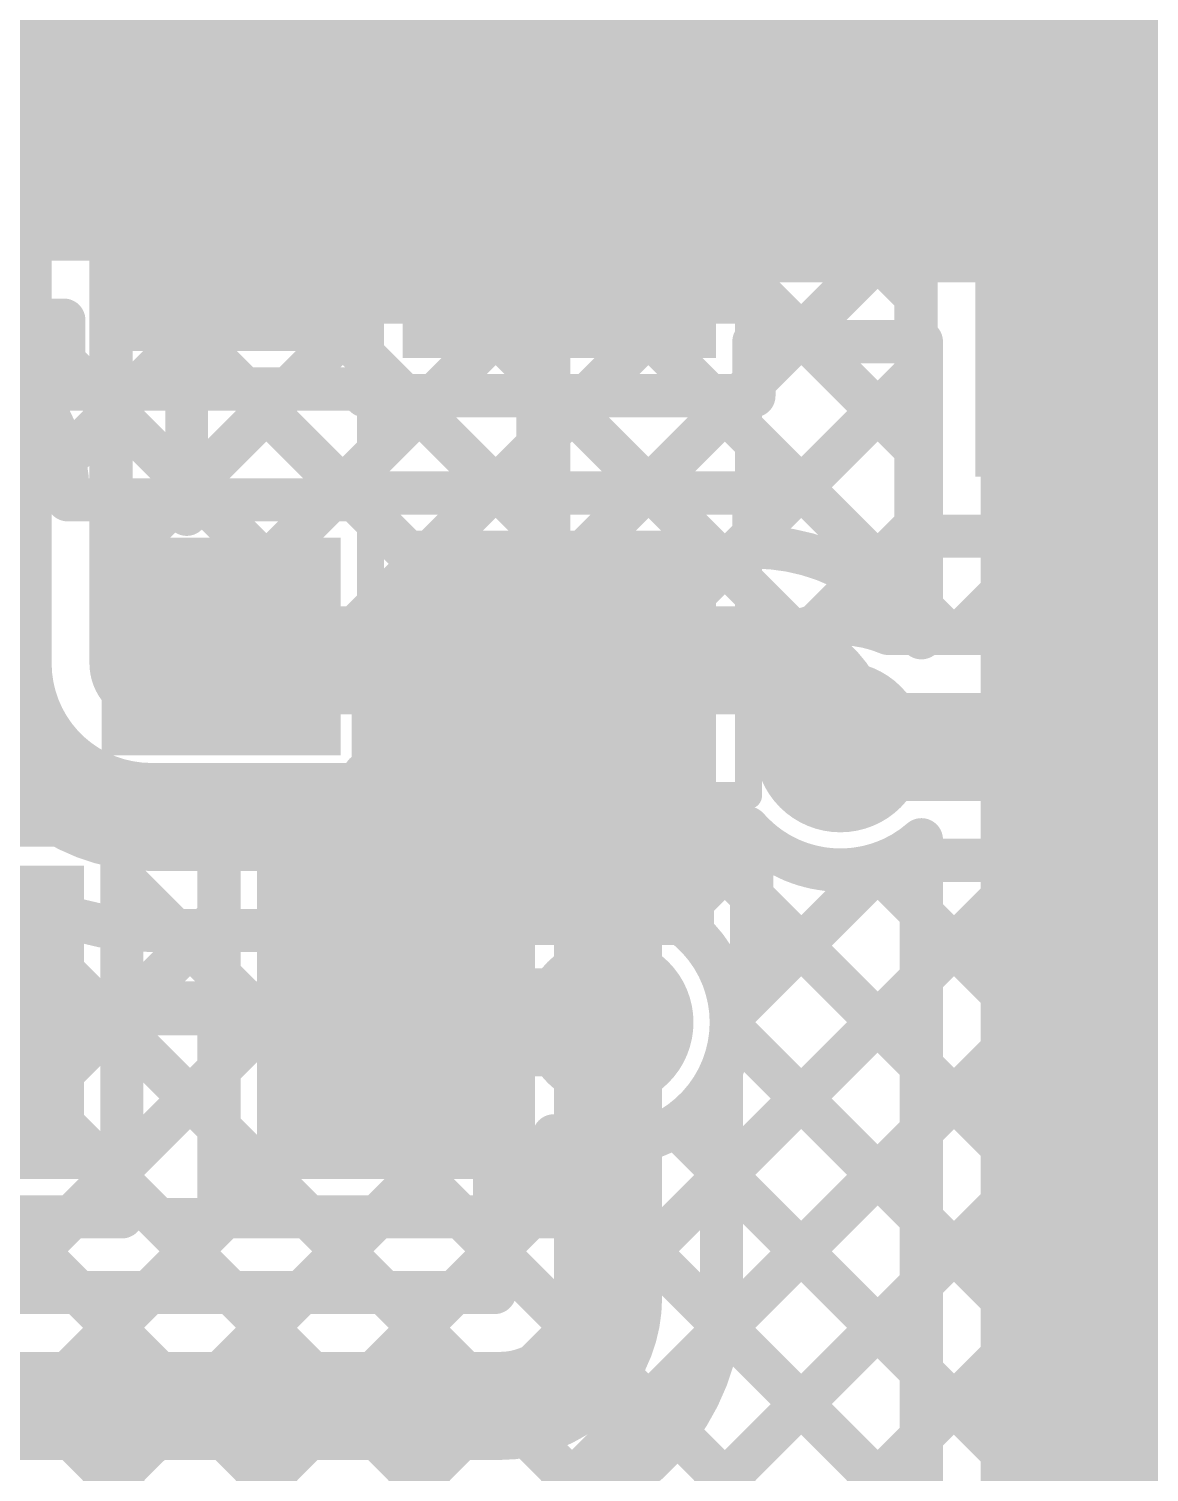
# Model space of a CAD drawing. Header units: millimetres. Extents: x 3.06 to 5.82, y 1.29 to 3.84.
# Drawn here: x 4.7078 to 4.9152, y 1.8117 to 2.0789 of the extents above; entities that cross this region are included whole.
import ezdxf

# ---------------------------------------------------------------- set-up
doc = ezdxf.new("R2010")
doc.units = ezdxf.units.MM
doc.header["$MEASUREMENT"] = 0
for name, color, linetype in [('BottomLayer', 5, 'Continuous'), ('BottomOverlay', 54, 'Continuous'), ('BottomPaste', 16, 'Continuous'), ('BottomSolder', 6, 'Continuous'), ('MultiLayer', 9, 'Continuous'), ('TopLayer', 1, 'Continuous'), ('TopOverlay', 2, 'Continuous'), ('TopPaste', 8, 'Continuous'), ('TopSolder', 216, 'Continuous'), ('ViaHoleLayer', 16, 'Continuous')]:
    doc.layers.add(name, color=color, linetype=linetype)

# ---------------------------------------------------------------- blocks, each defined once
blk = doc.blocks.new('1655_9')
at = {"layer": 'TopLayer'}
for points in [[(-0.06693, 0.04331), (-0.06693, 0.08268), (-0.12598, 0.04331), (-0.12598, 0.08268)], [(0.12598, 0.04331), (0.12598, 0.08268), (0.06693, 0.04331), (0.06693, 0.08268)], [(-0.06693, -0.08268), (-0.06693, -0.04331), (-0.12598, -0.08268), (-0.12598, -0.04331)], [(0.12598, -0.08268), (0.12598, -0.04331), (0.06693, -0.08268), (0.06693, -0.04331)]]:
    blk.add_solid(points, dxfattribs=at)
at = {"layer": 'TopOverlay'}
for points, const_width in [([(-0.11764, 0.1, 1), (-0.13036, 0.1, 1)], 0.01), ([(-0.13286, 0.1, 1), (-0.12786, 0.1, 1)], 0.005), ([(-0.12014, 0.1, 1), (-0.11514, 0.1, 1)], 0.005), ([(-0.10093, 0.09843, 1), (-0.09593, 0.09843, 1)], 0.005), ([(0.09593, 0.09843, 1), (0.10093, 0.09843, 1)], 0.005), ([(-0.10093, 0.03096, 1), (-0.09593, 0.03096, 1)], 0.005), ([(0.09593, 0.03096, 1), (0.10093, 0.03096, 1)], 0.005), ([(-0.10093, -0.03096, 1), (-0.09593, -0.03096, 1)], 0.005), ([(0.09593, -0.03096, 1), (0.10093, -0.03096, 1)], 0.005), ([(-0.10093, -0.09843, 1), (-0.09593, -0.09843, 1)], 0.005), ([(0.09593, -0.09843, 1), (0.10093, -0.09843, 1)], 0.005)]:
    blk.add_lwpolyline(points, format="xyb", close=True, dxfattribs=dict(at, const_width=const_width))
at = {"layer": 'TopOverlay', "const_width": 0.01}
for points in [[(-0.09843, 0.09843), (0.09843, 0.09843)], [(-0.09843, -0.03096), (-0.09843, 0.03096)], [(0.09843, -0.03096), (0.09843, 0.03096)], [(-0.09843, -0.09843), (0.09843, -0.09843)]]:
    blk.add_lwpolyline(points, dxfattribs=at)
at = {"layer": 'TopPaste'}
for points in [[(-0.06693, 0.04331), (-0.06693, 0.08268), (-0.12598, 0.04331), (-0.12598, 0.08268)], [(0.12598, 0.04331), (0.12598, 0.08268), (0.06693, 0.04331), (0.06693, 0.08268)], [(-0.06693, -0.08268), (-0.06693, -0.04331), (-0.12598, -0.08268), (-0.12598, -0.04331)], [(0.12598, -0.08268), (0.12598, -0.04331), (0.06693, -0.08268), (0.06693, -0.04331)]]:
    blk.add_solid(points, dxfattribs=at)
at = {"layer": 'TopSolder'}
for points in [[(-0.06293, 0.03931), (-0.06293, 0.08668), (-0.12998, 0.03931), (-0.12998, 0.08668)], [(0.12998, 0.03931), (0.12998, 0.08668), (0.06293, 0.03931), (0.06293, 0.08668)], [(-0.06293, -0.08668), (-0.06293, -0.03931), (-0.12998, -0.08668), (-0.12998, -0.03931)], [(0.12998, -0.08668), (0.12998, -0.03931), (0.06293, -0.08668), (0.06293, -0.03931)]]:
    blk.add_solid(points, dxfattribs=at)
blk = doc.blocks.new('RES0805_B_35')
at = {"layer": 'BottomLayer'}
for points in [[(-0.06, -0.025), (-0.02, -0.025), (-0.06, 0.025), (-0.02, 0.025)], [(0.02, -0.025), (0.06, -0.025), (0.02, 0.025), (0.06, 0.025)]]:
    blk.add_solid(points, dxfattribs=at)
at = {"layer": 'BottomOverlay', "const_width": 0.005}
for points in [[(-0.065, 0.035), (-0.065, -0.035)], [(0.065, 0.035), (-0.065, 0.035)], [(0.065, 0.035), (0.065, -0.035)], [(0.065, -0.035), (-0.065, -0.035)]]:
    blk.add_lwpolyline(points, dxfattribs=at)
at = {"layer": 'BottomOverlay', "const_width": 0.0025}
for points in [[(-0.06625, 0.035, 1), (-0.06375, 0.035, 1)], [(-0.06625, 0.035, 1), (-0.06375, 0.035, 1)], [(0.06375, 0.035, 1), (0.06625, 0.035, 1)], [(0.06375, 0.035, 1), (0.06625, 0.035, 1)], [(-0.06625, -0.035, 1), (-0.06375, -0.035, 1)], [(-0.06625, -0.035, 1), (-0.06375, -0.035, 1)], [(0.06375, -0.035, 1), (0.06625, -0.035, 1)], [(0.06375, -0.035, 1), (0.06625, -0.035, 1)]]:
    blk.add_lwpolyline(points, format="xyb", close=True, dxfattribs=at)
at = {"layer": 'BottomPaste'}
for points in [[(-0.06, -0.025), (-0.02, -0.025), (-0.06, 0.025), (-0.02, 0.025)], [(0.02, -0.025), (0.06, -0.025), (0.02, 0.025), (0.06, 0.025)]]:
    blk.add_solid(points, dxfattribs=at)
at = {"layer": 'BottomSolder'}
for points in [[(-0.064, -0.029), (-0.016, -0.029), (-0.064, 0.029), (-0.016, 0.029)], [(0.016, -0.029), (0.064, -0.029), (0.016, 0.029), (0.064, 0.029)]]:
    blk.add_solid(points, dxfattribs=at)
blk = doc.blocks.new('RES0805_B_36')
at = {"layer": 'BottomLayer'}
for points in [[(-0.06, -0.025), (-0.02, -0.025), (-0.06, 0.025), (-0.02, 0.025)], [(0.02, -0.025), (0.06, -0.025), (0.02, 0.025), (0.06, 0.025)]]:
    blk.add_solid(points, dxfattribs=at)
at = {"layer": 'BottomOverlay', "const_width": 0.005}
for points in [[(-0.065, -0.035), (-0.065, 0.035)], [(0.065, 0.035), (-0.065, 0.035)], [(0.065, -0.035), (0.065, 0.035)], [(0.065, -0.035), (-0.065, -0.035)]]:
    blk.add_lwpolyline(points, dxfattribs=at)
at = {"layer": 'BottomOverlay', "const_width": 0.0025}
for points in [[(-0.06625, 0.035, 1), (-0.06375, 0.035, 1)], [(-0.06625, 0.035, 1), (-0.06375, 0.035, 1)], [(0.06375, 0.035, 1), (0.06625, 0.035, 1)], [(0.06375, 0.035, 1), (0.06625, 0.035, 1)], [(-0.06625, -0.035, 1), (-0.06375, -0.035, 1)], [(-0.06625, -0.035, 1), (-0.06375, -0.035, 1)], [(0.06375, -0.035, 1), (0.06625, -0.035, 1)], [(0.06375, -0.035, 1), (0.06625, -0.035, 1)]]:
    blk.add_lwpolyline(points, format="xyb", close=True, dxfattribs=at)
at = {"layer": 'BottomPaste'}
for points in [[(-0.06, -0.025), (-0.02, -0.025), (-0.06, 0.025), (-0.02, 0.025)], [(0.02, -0.025), (0.06, -0.025), (0.02, 0.025), (0.06, 0.025)]]:
    blk.add_solid(points, dxfattribs=at)
at = {"layer": 'BottomSolder'}
for points in [[(-0.064, -0.029), (-0.016, -0.029), (-0.064, 0.029), (-0.016, 0.029)], [(0.016, -0.029), (0.064, -0.029), (0.016, 0.029), (0.064, 0.029)]]:
    blk.add_solid(points, dxfattribs=at)
blk = doc.blocks.new('SOT_23_B_60')
at = {"layer": 'BottomLayer'}
for points in [[(-0.05354, 0.02126), (-0.02126, 0.02126), (-0.05354, 0.05748), (-0.02126, 0.05748)], [(0.02126, 0.02126), (0.05354, 0.02126), (0.02126, 0.05748), (0.05354, 0.05748)], [(-0.01614, -0.05748), (0.01614, -0.05748), (-0.01614, -0.02126), (0.01614, -0.02126)]]:
    blk.add_solid(points, dxfattribs=at)
at = {"layer": 'BottomOverlay'}
for points, const_width in [([(-0.06439, 0.045, 1), (-0.07161, 0.045, 1)], 0.01), ([(-0.07411, 0.045, 1), (-0.06911, 0.045, 1)], 0.005), ([(-0.06689, 0.045, 1), (-0.06189, 0.045, 1)], 0.005), ([(-0.01497, 0.033, 1), (-0.01103, 0.033, 1)], 0.00394), ([(0.01103, 0.033, 1), (0.01497, 0.033, 1)], 0.00394), ([(-0.06497, 0.03, 1), (-0.06103, 0.03, 1)], 0.00394), ([(0.06103, 0.03, 1), (0.06497, 0.03, 1)], 0.00394), ([(-0.06497, -0.034, 1), (-0.06103, -0.034, 1)], 0.00394), ([(-0.06497, -0.034, 1), (-0.06103, -0.034, 1)], 0.00394), ([(-0.02597, -0.034, 1), (-0.02203, -0.034, 1)], 0.00394), ([(0.02203, -0.034, 1), (0.02597, -0.034, 1)], 0.00394), ([(0.06103, -0.034, 1), (0.06497, -0.034, 1)], 0.00394), ([(0.06103, -0.034, 1), (0.06497, -0.034, 1)], 0.00394)]:
    blk.add_lwpolyline(points, format="xyb", close=True, dxfattribs=dict(at, const_width=const_width))
at = {"layer": 'BottomOverlay', "const_width": 0.00787}
for points in [[(0.013, 0.033), (-0.013, 0.033)], [(-0.063, -0.034), (-0.063, 0.03)], [(0.063, -0.034), (0.063, 0.03)], [(-0.024, -0.034), (-0.063, -0.034)], [(0.063, -0.034), (0.024, -0.034)]]:
    blk.add_lwpolyline(points, dxfattribs=at)
at = {"layer": 'BottomPaste'}
for points in [[(-0.05354, 0.02126), (-0.02126, 0.02126), (-0.05354, 0.05748), (-0.02126, 0.05748)], [(0.02126, 0.02126), (0.05354, 0.02126), (0.02126, 0.05748), (0.05354, 0.05748)], [(-0.01614, -0.05748), (0.01614, -0.05748), (-0.01614, -0.02126), (0.01614, -0.02126)]]:
    blk.add_solid(points, dxfattribs=at)
at = {"layer": 'BottomSolder'}
for points in [[(-0.05754, 0.01726), (-0.01726, 0.01726), (-0.05754, 0.06148), (-0.01726, 0.06148)], [(0.01726, 0.01726), (0.05754, 0.01726), (0.01726, 0.06148), (0.05754, 0.06148)], [(-0.02014, -0.06148), (0.02014, -0.06148), (-0.02014, -0.01726), (0.02014, -0.01726)]]:
    blk.add_solid(points, dxfattribs=at)

msp = doc.modelspace()

# ---------------------------------------------------------------- linework, layer by layer
at = {"layer": 'BottomLayer'}
for points, const_width in [([(4.74337, 2.0394, -0.414214), (4.74597, 2.042)], 0.02), ([(4.885, 2.042, -0.414214), (4.903, 2.024)], 0.02), ([(4.69374, 2.0217, -0.33005), (4.715, 1.993)], 0.008), ([(4.842, 1.983, -0.253561), (4.873, 1.9662)], 0.008), ([(4.74597, 1.962, -0.414214), (4.74337, 1.9646)], 0.02), ([(4.842, 1.962, -0.414214), (4.858, 1.946)], 0.02), ([(4.873, 1.92881, -0.414214), (4.84081, 1.931)], 0.008), ([(4.80609, 1.916, -0.537234), (4.83781, 1.895)], 0.008), ([(4.83781, 1.895, -0.537234), (4.80609, 1.874)], 0.008)]:
    msp.add_lwpolyline(points, format="xyb", dxfattribs=dict(at, const_width=const_width))
for points, const_width in [([(4.74597, 2.042), (4.806, 2.042)], 0.02), ([(4.806, 2.042), (4.885, 2.042)], 0.02), ([(4.903, 2.012), (4.903, 2.024)], 0.02), ([(4.69374, 2.025), (4.71426, 2.025)], 0.008), ([(4.69374, 2.025), (4.71426, 2.025)], 0.008), ([(4.70357, 2.01656), (4.71201, 2.025)], 0.008), ([(4.70666, 2.025), (4.71426, 2.0174)], 0.008), ([(4.71426, 2.01226), (4.71426, 2.025)], 0.008), ([(4.842, 2.021), (4.873, 2.021)], 0.008), ([(4.842, 2.011), (4.842, 2.021)], 0.008), ([(4.842, 2.01357), (4.84943, 2.021)], 0.008), ([(4.85208, 2.021), (4.873, 2.00008)], 0.008), ([(4.873, 1.9662), (4.873, 2.021)], 0.008), ([(4.71426, 2.0174), (4.7194, 2.01226)], 0.008), ([(4.842, 1.98529), (4.873, 2.01629)], 0.008), ([(4.903, 1.433), (4.903, 2.012)], 0.02), ([(4.83943, 2.011), (4.842, 2.01357)], 0.008), ([(4.71426, 2.01226), (4.77, 2.01226)], 0.008), ([(4.71438, 1.99909), (4.72755, 2.01226)], 0.008), ([(4.7194, 2.01226), (4.73992, 1.99174)], 0.008), ([(4.73532, 1.99174), (4.75584, 2.01226)], 0.008), ([(4.74768, 2.01226), (4.7682, 1.99174)], 0.008), ([(4.7636, 1.99174), (4.78286, 2.011)], 0.008), ([(4.77, 2.011), (4.842, 2.011)], 0.008), ([(4.77723, 2.011), (4.79523, 1.993)], 0.008), ([(4.79314, 1.993), (4.81114, 2.011)], 0.008), ([(4.80551, 2.011), (4.82351, 1.993)], 0.008), ([(4.82143, 1.993), (4.83943, 2.011)], 0.008), ([(4.8338, 2.011), (4.873, 1.9718)], 0.008), ([(4.77, 1.993), (4.842, 1.993)], 0.008), ([(4.842, 1.983), (4.842, 1.993)], 0.008), ([(4.715, 1.99174), (4.77, 1.99174)], 0.008), ([(4.86208, 1.97708), (4.873, 1.988)], 0.008), ([(4.74597, 1.962), (4.806, 1.962)], 0.02), ([(4.806, 1.962), (4.842, 1.962)], 0.02), ([(4.77, 1.93746), (4.77, 1.941)], 0.008), ([(4.715, 1.93746), (4.77, 1.93746)], 0.008), ([(4.715, 1.931), (4.715, 1.93746)], 0.008), ([(4.725, 1.92486), (4.7376, 1.93746)], 0.008), ([(4.73763, 1.93746), (4.74409, 1.931)], 0.008), ([(4.75943, 1.931), (4.76588, 1.93746)], 0.008), ([(4.76592, 1.93746), (4.77, 1.93337)], 0.008), ([(4.77, 1.931), (4.77, 1.93746)], 0.008), ([(4.77, 1.93337), (4.77237, 1.931)], 0.008), ([(4.715, 1.931), (4.725, 1.931)], 0.008), ([(4.725, 1.859), (4.725, 1.931)], 0.008), ([(4.743, 1.931), (4.77, 1.931)], 0.008), ([(4.743, 1.859), (4.743, 1.931)], 0.008), ([(4.77, 1.931), (4.805, 1.931)], 0.008), ([(4.77, 1.931), (4.805, 1.931)], 0.008), ([(4.80066, 1.931), (4.805, 1.92666)], 0.008), ([(4.805, 1.931), (4.84081, 1.931)], 0.008), ([(4.805, 1.916), (4.805, 1.931)], 0.008), ([(4.805, 1.92), (4.816, 1.931)], 0.008), ([(4.82894, 1.931), (4.873, 1.88694)], 0.008), ([(4.82742, 1.91414), (4.84252, 1.92924)], 0.008), ([(4.873, 1.467), (4.873, 1.92881)], 0.008), ([(4.805, 1.92666), (4.81388, 1.91778)], 0.008), ([(4.83778, 1.89621), (4.86633, 1.92476)], 0.008), ([(4.86418, 1.92404), (4.873, 1.91523)], 0.008), ([(4.725, 1.92181), (4.743, 1.90381)], 0.008), ([(4.725, 1.89657), (4.743, 1.91457)], 0.008), ([(4.507, 1.53715), (4.873, 1.90315)], 0.008), ([(4.774, 1.895), (4.815, 1.895)], 0.02), ([(4.725, 1.89352), (4.743, 1.87552)], 0.008), ([(4.83778, 1.89388), (4.873, 1.85866)], 0.008), ([(4.725, 1.86829), (4.743, 1.88629)], 0.008), ([(4.507, 1.50887), (4.873, 1.87487)], 0.008), ([(4.82747, 1.8759), (4.873, 1.83037)], 0.008), ([(4.805, 1.859), (4.805, 1.874)], 0.008), ([(4.805, 1.86343), (4.81379, 1.87222)], 0.008), ([(4.805, 1.87009), (4.873, 1.80209)], 0.008), ([(4.725, 1.86524), (4.873, 1.71724)], 0.008), ([(4.80057, 1.859), (4.805, 1.86343)], 0.008), ([(4.507, 1.59372), (4.77228, 1.859)], 0.008), ([(4.507, 1.56543), (4.80057, 1.859)], 0.008), ([(4.507, 1.622), (4.744, 1.859)], 0.008), ([(4.507, 1.65029), (4.71571, 1.859)], 0.008), ([(4.663, 1.859), (4.725, 1.859)], 0.008), ([(4.67467, 1.859), (4.873, 1.66067)], 0.008), ([(4.70295, 1.859), (4.873, 1.68895)], 0.008), ([(4.743, 1.859), (4.805, 1.859)], 0.008), ([(4.75952, 1.859), (4.873, 1.74552)], 0.008), ([(4.78781, 1.859), (4.873, 1.77381)], 0.008), ([(4.50252, 1.4761), (4.873, 1.84658)], 0.008), ([(4.5217, 1.467), (4.873, 1.8183)], 0.008)]:
    msp.add_lwpolyline(points, dxfattribs=dict(at, const_width=const_width))
for points, const_width in [([(4.74097, 2.042, 1), (4.75097, 2.042, 1)], 0.01), ([(4.74097, 2.042, 1), (4.75097, 2.042, 1)], 0.01), ([(4.801, 2.042, 1), (4.811, 2.042, 1)], 0.01), ([(4.801, 2.042, 1), (4.811, 2.042, 1)], 0.01), ([(4.88, 2.042, 1), (4.89, 2.042, 1)], 0.01), ([(4.88, 2.042, 1), (4.89, 2.042, 1)], 0.01), ([(4.73837, 2.0394, 1), (4.74837, 2.0394, 1)], 0.01), ([(4.898, 2.024, 1), (4.908, 2.024, 1)], 0.01), ([(4.898, 2.024, 1), (4.908, 2.024, 1)], 0.01), ([(4.70466, 2.025, 1), (4.70866, 2.025, 1)], 0.004), ([(4.71001, 2.025, 1), (4.71401, 2.025, 1)], 0.004), ([(4.71226, 2.025, 1), (4.71626, 2.025, 1)], 0.004), ([(4.71226, 2.025, 1), (4.71626, 2.025, 1)], 0.004), ([(4.71226, 2.025, 1), (4.71626, 2.025, 1)], 0.004), ([(4.84, 2.021, 1), (4.844, 2.021, 1)], 0.004), ([(4.84, 2.021, 1), (4.844, 2.021, 1)], 0.004), ([(4.84743, 2.021, 1), (4.85143, 2.021, 1)], 0.004), ([(4.85008, 2.021, 1), (4.85408, 2.021, 1)], 0.004), ([(4.871, 2.021, 1), (4.875, 2.021, 1)], 0.004), ([(4.871, 2.021, 1), (4.875, 2.021, 1)], 0.004), ([(4.89709, 2.012, 1), (4.90891, 2.012, 1)], 0.01181), ([(4.71226, 2.0174, 1), (4.71626, 2.0174, 1)], 0.004), ([(4.71226, 2.0174, 1), (4.71626, 2.0174, 1)], 0.004), ([(4.871, 2.01629, 1), (4.875, 2.01629, 1)], 0.004), ([(4.898, 2.012, 1), (4.908, 2.012, 1)], 0.01), ([(4.898, 2.012, 1), (4.908, 2.012, 1)], 0.01), ([(4.84, 2.01357, 1), (4.844, 2.01357, 1)], 0.004), ([(4.84, 2.01357, 1), (4.844, 2.01357, 1)], 0.004), ([(4.71226, 2.01226, 1), (4.71626, 2.01226, 1)], 0.004), ([(4.71226, 2.01226, 1), (4.71626, 2.01226, 1)], 0.004), ([(4.7174, 2.01226, 1), (4.7214, 2.01226, 1)], 0.004), ([(4.7174, 2.01226, 1), (4.7214, 2.01226, 1)], 0.004), ([(4.72555, 2.01226, 1), (4.72955, 2.01226, 1)], 0.004), ([(4.74568, 2.01226, 1), (4.74968, 2.01226, 1)], 0.004), ([(4.75384, 2.01226, 1), (4.75784, 2.01226, 1)], 0.004), ([(4.768, 2.01226, 1), (4.772, 2.01226, 1)], 0.004), ([(4.768, 2.011, 1), (4.772, 2.011, 1)], 0.004), ([(4.77523, 2.011, 1), (4.77923, 2.011, 1)], 0.004), ([(4.78086, 2.011, 1), (4.78486, 2.011, 1)], 0.004), ([(4.80351, 2.011, 1), (4.80751, 2.011, 1)], 0.004), ([(4.80914, 2.011, 1), (4.81314, 2.011, 1)], 0.004), ([(4.8318, 2.011, 1), (4.8358, 2.011, 1)], 0.004), ([(4.83743, 2.011, 1), (4.84143, 2.011, 1)], 0.004), ([(4.83743, 2.011, 1), (4.84143, 2.011, 1)], 0.004), ([(4.84, 2.011, 1), (4.844, 2.011, 1)], 0.004), ([(4.84, 2.011, 1), (4.844, 2.011, 1)], 0.004), ([(4.871, 2.00008, 1), (4.875, 2.00008, 1)], 0.004), ([(4.71238, 1.99909, 1), (4.71638, 1.99909, 1)], 0.004), ([(4.713, 1.993, 1), (4.717, 1.993, 1)], 0.004), ([(4.768, 1.993, 1), (4.772, 1.993, 1)], 0.004), ([(4.79114, 1.993, 1), (4.79514, 1.993, 1)], 0.004), ([(4.79323, 1.993, 1), (4.79723, 1.993, 1)], 0.004), ([(4.81943, 1.993, 1), (4.82343, 1.993, 1)], 0.004), ([(4.82151, 1.993, 1), (4.82551, 1.993, 1)], 0.004), ([(4.84, 1.993, 1), (4.844, 1.993, 1)], 0.004), ([(4.84, 1.993, 1), (4.844, 1.993, 1)], 0.004), ([(4.713, 1.99174, 1), (4.717, 1.99174, 1)], 0.004), ([(4.73332, 1.99174, 1), (4.73732, 1.99174, 1)], 0.004), ([(4.73792, 1.99174, 1), (4.74192, 1.99174, 1)], 0.004), ([(4.7616, 1.99174, 1), (4.7656, 1.99174, 1)], 0.004), ([(4.7662, 1.99174, 1), (4.7702, 1.99174, 1)], 0.004), ([(4.768, 1.99174, 1), (4.772, 1.99174, 1)], 0.004), ([(4.871, 1.988, 1), (4.875, 1.988, 1)], 0.004), ([(4.84, 1.98529, 1), (4.844, 1.98529, 1)], 0.004), ([(4.84, 1.983, 1), (4.844, 1.983, 1)], 0.004), ([(4.84, 1.983, 1), (4.844, 1.983, 1)], 0.004), ([(4.86008, 1.97708, 1), (4.86408, 1.97708, 1)], 0.004), ([(4.73837, 1.9646, 1), (4.74837, 1.9646, 1)], 0.01), ([(4.871, 1.9718, 1), (4.875, 1.9718, 1)], 0.004), ([(4.74097, 1.962, 1), (4.75097, 1.962, 1)], 0.01), ([(4.74097, 1.962, 1), (4.75097, 1.962, 1)], 0.01), ([(4.801, 1.962, 1), (4.811, 1.962, 1)], 0.01), ([(4.801, 1.962, 1), (4.811, 1.962, 1)], 0.01), ([(4.837, 1.962, 1), (4.847, 1.962, 1)], 0.01), ([(4.837, 1.962, 1), (4.847, 1.962, 1)], 0.01), ([(4.871, 1.9662, 1), (4.875, 1.9662, 1)], 0.004), ([(4.871, 1.9662, 1), (4.875, 1.9662, 1)], 0.004), ([(4.85209, 1.946, 1), (4.86391, 1.946, 1)], 0.01181), ([(4.853, 1.946, 1), (4.863, 1.946, 1)], 0.01), ([(4.768, 1.941, 1), (4.772, 1.941, 1)], 0.004), ([(4.713, 1.93746, 1), (4.717, 1.93746, 1)], 0.004), ([(4.713, 1.93746, 1), (4.717, 1.93746, 1)], 0.004), ([(4.7356, 1.93746, 1), (4.7396, 1.93746, 1)], 0.004), ([(4.73563, 1.93746, 1), (4.73963, 1.93746, 1)], 0.004), ([(4.76388, 1.93746, 1), (4.76788, 1.93746, 1)], 0.004), ([(4.76392, 1.93746, 1), (4.76792, 1.93746, 1)], 0.004), ([(4.768, 1.93746, 1), (4.772, 1.93746, 1)], 0.004), ([(4.768, 1.93746, 1), (4.772, 1.93746, 1)], 0.004), ([(4.768, 1.93746, 1), (4.772, 1.93746, 1)], 0.004), ([(4.768, 1.93337, 1), (4.772, 1.93337, 1)], 0.004), ([(4.768, 1.93337, 1), (4.772, 1.93337, 1)], 0.004), ([(4.713, 1.931, 1), (4.717, 1.931, 1)], 0.004), ([(4.713, 1.931, 1), (4.717, 1.931, 1)], 0.004), ([(4.723, 1.931, 1), (4.727, 1.931, 1)], 0.004), ([(4.723, 1.931, 1), (4.727, 1.931, 1)], 0.004), ([(4.741, 1.931, 1), (4.745, 1.931, 1)], 0.004), ([(4.741, 1.931, 1), (4.745, 1.931, 1)], 0.004), ([(4.74209, 1.931, 1), (4.74609, 1.931, 1)], 0.004), ([(4.75743, 1.931, 1), (4.76143, 1.931, 1)], 0.004), ([(4.768, 1.931, 1), (4.772, 1.931, 1)], 0.004), ([(4.768, 1.931, 1), (4.772, 1.931, 1)], 0.004), ([(4.768, 1.931, 1), (4.772, 1.931, 1)], 0.004), ([(4.768, 1.931, 1), (4.772, 1.931, 1)], 0.004), ([(4.77037, 1.931, 1), (4.77437, 1.931, 1)], 0.004), ([(4.79866, 1.931, 1), (4.80266, 1.931, 1)], 0.004), ([(4.803, 1.931, 1), (4.807, 1.931, 1)], 0.004), ([(4.803, 1.931, 1), (4.807, 1.931, 1)], 0.004), ([(4.803, 1.931, 1), (4.807, 1.931, 1)], 0.004), ([(4.803, 1.931, 1), (4.807, 1.931, 1)], 0.004), ([(4.814, 1.931, 1), (4.818, 1.931, 1)], 0.004), ([(4.82694, 1.931, 1), (4.83094, 1.931, 1)], 0.004), ([(4.83881, 1.931, 1), (4.84281, 1.931, 1)], 0.004), ([(4.83881, 1.931, 1), (4.84281, 1.931, 1)], 0.004), ([(4.84052, 1.92924, 1), (4.84452, 1.92924, 1)], 0.004), ([(4.871, 1.92881, 1), (4.875, 1.92881, 1)], 0.004), ([(4.871, 1.92881, 1), (4.875, 1.92881, 1)], 0.004), ([(4.803, 1.92666, 1), (4.807, 1.92666, 1)], 0.004), ([(4.803, 1.92666, 1), (4.807, 1.92666, 1)], 0.004), ([(4.723, 1.92486, 1), (4.727, 1.92486, 1)], 0.004), ([(4.86218, 1.92404, 1), (4.86618, 1.92404, 1)], 0.004), ([(4.86433, 1.92476, 1), (4.86833, 1.92476, 1)], 0.004), ([(4.723, 1.92181, 1), (4.727, 1.92181, 1)], 0.004), ([(4.803, 1.92, 1), (4.807, 1.92, 1)], 0.004), ([(4.81188, 1.91778, 1), (4.81588, 1.91778, 1)], 0.004), ([(4.741, 1.91457, 1), (4.745, 1.91457, 1)], 0.004), ([(4.803, 1.916, 1), (4.807, 1.916, 1)], 0.004), ([(4.80409, 1.916, 1), (4.80809, 1.916, 1)], 0.004), ([(4.871, 1.91523, 1), (4.875, 1.91523, 1)], 0.004), ([(4.82542, 1.91414, 1), (4.82942, 1.91414, 1)], 0.004), ([(4.741, 1.90381, 1), (4.745, 1.90381, 1)], 0.004), ([(4.769, 1.895, 1), (4.779, 1.895, 1)], 0.01), ([(4.80909, 1.895, 1), (4.82091, 1.895, 1)], 0.01181), ([(4.81, 1.895, 1), (4.82, 1.895, 1)], 0.01), ([(4.871, 1.90315, 1), (4.875, 1.90315, 1)], 0.004), ([(4.723, 1.89657, 1), (4.727, 1.89657, 1)], 0.004), ([(4.83578, 1.89621, 1), (4.83978, 1.89621, 1)], 0.004), ([(4.723, 1.89352, 1), (4.727, 1.89352, 1)], 0.004), ([(4.83578, 1.89388, 1), (4.83978, 1.89388, 1)], 0.004), ([(4.83581, 1.895, 1), (4.83981, 1.895, 1)], 0.004), ([(4.83581, 1.895, 1), (4.83981, 1.895, 1)], 0.004), ([(4.741, 1.88629, 1), (4.745, 1.88629, 1)], 0.004), ([(4.871, 1.88694, 1), (4.875, 1.88694, 1)], 0.004), ([(4.741, 1.87552, 1), (4.745, 1.87552, 1)], 0.004), ([(4.82547, 1.8759, 1), (4.82947, 1.8759, 1)], 0.004), ([(4.871, 1.87487, 1), (4.875, 1.87487, 1)], 0.004), ([(4.803, 1.874, 1), (4.807, 1.874, 1)], 0.004), ([(4.80409, 1.874, 1), (4.80809, 1.874, 1)], 0.004), ([(4.81179, 1.87222, 1), (4.81579, 1.87222, 1)], 0.004), ([(4.803, 1.87009, 1), (4.807, 1.87009, 1)], 0.004), ([(4.723, 1.86829, 1), (4.727, 1.86829, 1)], 0.004), ([(4.723, 1.86524, 1), (4.727, 1.86524, 1)], 0.004), ([(4.803, 1.86343, 1), (4.807, 1.86343, 1)], 0.004), ([(4.803, 1.86343, 1), (4.807, 1.86343, 1)], 0.004), ([(4.71371, 1.859, 1), (4.71771, 1.859, 1)], 0.004), ([(4.723, 1.859, 1), (4.727, 1.859, 1)], 0.004), ([(4.723, 1.859, 1), (4.727, 1.859, 1)], 0.004), ([(4.741, 1.859, 1), (4.745, 1.859, 1)], 0.004), ([(4.741, 1.859, 1), (4.745, 1.859, 1)], 0.004), ([(4.742, 1.859, 1), (4.746, 1.859, 1)], 0.004), ([(4.75752, 1.859, 1), (4.76152, 1.859, 1)], 0.004), ([(4.77028, 1.859, 1), (4.77428, 1.859, 1)], 0.004), ([(4.78581, 1.859, 1), (4.78981, 1.859, 1)], 0.004), ([(4.79857, 1.859, 1), (4.80257, 1.859, 1)], 0.004), ([(4.79857, 1.859, 1), (4.80257, 1.859, 1)], 0.004), ([(4.803, 1.859, 1), (4.807, 1.859, 1)], 0.004), ([(4.803, 1.859, 1), (4.807, 1.859, 1)], 0.004), ([(4.871, 1.85866, 1), (4.875, 1.85866, 1)], 0.004), ([(4.871, 1.84658, 1), (4.875, 1.84658, 1)], 0.004), ([(4.871, 1.83037, 1), (4.875, 1.83037, 1)], 0.004), ([(4.871, 1.8183, 1), (4.875, 1.8183, 1)], 0.004)]:
    msp.add_lwpolyline(points, format="xyb", close=True, dxfattribs=dict(at, const_width=const_width))
for points in [[(4.681, 2.036), (4.719, 2.036), (4.681, 3.474), (4.719, 3.474)], [(4.682, 2.036), (4.922, 2.036), (4.682, 2.084), (4.922, 2.084)], [(4.884, 1.449), (4.922, 1.449), (4.884, 2.071), (4.922, 2.071)]]:
    msp.add_solid(points, dxfattribs=at)
at = {"layer": 'BottomSolder', "const_width": 0.01581}
for points in [[(4.89509, 2.012, 1), (4.91091, 2.012, 1)], [(4.85009, 1.946, 1), (4.86591, 1.946, 1)], [(4.80709, 1.895, 1), (4.82291, 1.895, 1)]]:
    msp.add_lwpolyline(points, format="xyb", close=True, dxfattribs=at)
at = {"layer": 'MultiLayer', "const_width": 0.01181}
for points in [[(4.89709, 2.012, 1), (4.90891, 2.012, 1)], [(4.85209, 1.946, 1), (4.86391, 1.946, 1)], [(4.80909, 1.895, 1), (4.82091, 1.895, 1)]]:
    msp.add_lwpolyline(points, format="xyb", close=True, dxfattribs=at)
at = {"layer": 'TopLayer'}
for points, const_width in [([(4.872, 1.985), (4.872, 2.41314)], 0.008), ([(4.903, 2.012), (4.903, 2.366)], 0.02), ([(4.702, 1.96148), (4.702, 2.21)], 0.02), ([(4.723, 2.06428), (4.872, 2.21328)], 0.008), ([(4.723, 1.96148), (4.723, 2.21)], 0.008), ([(4.422, 2.19652), (4.77352, 1.845)], 0.008), ([(4.8416, 2.06974), (4.872, 2.10014)], 0.008), ([(4.723, 2.09351), (4.76054, 2.05597)], 0.008), ([(4.76054, 2.02832), (4.76054, 2.08969)], 0.008), ([(4.8416, 2.02832), (4.8416, 2.08969)], 0.008), ([(4.8416, 2.08805), (4.872, 2.05765)], 0.008), ([(4.723, 2.03599), (4.76054, 2.07354)], 0.008), ([(4.8416, 2.04145), (4.872, 2.07186)], 0.008), ([(4.723, 2.06523), (4.82453, 1.9637)], 0.008), ([(4.8416, 2.05977), (4.872, 2.02936)], 0.008), ([(4.723, 2.00771), (4.76054, 2.04525)], 0.008), ([(4.79213, 1.9637), (4.872, 2.04357)], 0.008), ([(4.723, 2.03694), (4.79624, 1.9637)], 0.008), ([(4.8416, 2.03148), (4.872, 2.00108)], 0.008), ([(4.723, 1.97942), (4.77189, 2.02832)], 0.008), ([(4.72682, 1.95496), (4.80017, 2.02832)], 0.008), ([(4.76054, 2.02832), (4.8416, 2.02832)], 0.008), ([(4.76384, 1.9637), (4.82846, 2.02832)], 0.008), ([(4.7882, 2.02832), (4.84939, 1.96712)], 0.008), ([(4.81648, 2.02832), (4.8778, 1.967)], 0.008), ([(4.82041, 1.9637), (4.872, 2.01529)], 0.008), ([(4.723, 2.00866), (4.76796, 1.9637)], 0.008), ([(4.85332, 1.96833), (4.872, 1.987)], 0.008), ([(4.872, 1.985), (4.933, 1.985)], 0.008), ([(4.88028, 1.967), (4.89828, 1.985)], 0.008), ([(4.88808, 1.985), (4.90608, 1.967)], 0.008), ([(4.90857, 1.967), (4.92657, 1.985)], 0.008), ([(4.91636, 1.985), (4.93436, 1.967)], 0.008), ([(4.723, 1.98037), (4.74936, 1.95402)], 0.008), ([(4.86691, 1.967), (5.122, 1.967)], 0.008), ([(4.76054, 1.9637), (4.8416, 1.9637)], 0.008), ([(4.76054, 1.95402), (4.76054, 1.9637)], 0.008), ([(4.76054, 1.9604), (4.76384, 1.9637)], 0.008), ([(4.75416, 1.95402), (4.76054, 1.9604)], 0.008), ([(4.73046, 1.95402), (4.76054, 1.95402)], 0.008), ([(4.858, 1.946), (5.122, 1.946)], 0.02), ([(4.64869, 1.94155), (4.74524, 1.845)], 0.008), ([(4.73046, 1.93302), (4.80107, 1.93302)], 0.02), ([(4.8416, 1.90233), (4.8416, 1.93015)], 0.008), ([(4.815, 1.895), (4.815, 1.91909)], 0.02), ([(4.39942, 1.373), (4.95142, 1.925)], 0.008), ([(4.4277, 1.373), (4.9797, 1.925)], 0.008), ([(4.45599, 1.373), (5.00799, 1.925)], 0.008), ([(4.48427, 1.373), (5.03627, 1.925)], 0.008), ([(4.83545, 1.83732), (4.92313, 1.925)], 0.008), ([(4.836, 1.86615), (4.89485, 1.925)], 0.008), ([(4.83778, 1.89621), (4.86633, 1.92476)], 0.008), ([(4.86418, 1.92404), (5.12623, 1.662)], 0.008), ([(4.86691, 1.925), (5.122, 1.925)], 0.008), ([(4.89151, 1.925), (5.15451, 1.662)], 0.008), ([(4.8416, 1.91834), (5.09794, 1.662)], 0.008), ([(4.64514, 1.845), (4.71473, 1.91458)], 0.008), ([(4.64869, 1.91327), (4.71695, 1.845)], 0.008), ([(4.67343, 1.845), (4.74044, 1.91202)], 0.008), ([(4.73046, 1.91202), (4.76054, 1.91202)], 0.008), ([(4.73479, 1.91202), (4.794, 1.85281)], 0.008), ([(4.76054, 1.90233), (4.76054, 1.91202)], 0.008), ([(4.70171, 1.845), (4.76054, 1.90383)], 0.008), ([(4.73, 1.845), (4.78733, 1.90233)], 0.008), ([(4.76054, 1.90233), (4.7934, 1.90233)], 0.008), ([(4.77276, 1.90233), (4.794, 1.88109)], 0.008), ([(4.815, 1.844), (4.815, 1.895)], 0.02), ([(4.8366, 1.90233), (4.8416, 1.90233)], 0.008), ([(4.83778, 1.89388), (5.075, 1.65666)], 0.008), ([(4.794, 1.845), (4.794, 1.88609)], 0.008), ([(4.836, 1.844), (4.836, 1.88609)], 0.008), ([(4.75828, 1.845), (4.794, 1.88072)], 0.008), ([(4.836, 1.86737), (5.075, 1.62837)], 0.008), ([(4.78657, 1.845), (4.794, 1.85243)], 0.008), ([(4.253, 1.845), (4.794, 1.845)], 0.008), ([(4.83574, 1.83935), (5.075, 1.60009)], 0.008), ([(4.253, 1.824), (4.795, 1.824)], 0.02), ([(4.82763, 1.81918), (5.075, 1.57181)], 0.008)]:
    msp.add_lwpolyline(points, dxfattribs=dict(at, const_width=const_width))
for points, const_width in [([(4.75854, 2.07354, 1), (4.76254, 2.07354, 1)], 0.004), ([(4.8396, 2.06974, 1), (4.8436, 2.06974, 1)], 0.004), ([(4.87, 2.07186, 1), (4.874, 2.07186, 1)], 0.004), ([(4.721, 2.06523, 1), (4.725, 2.06523, 1)], 0.004), ([(4.721, 2.06428, 1), (4.725, 2.06428, 1)], 0.004), ([(4.8396, 2.05977, 1), (4.8436, 2.05977, 1)], 0.004), ([(4.75854, 2.05597, 1), (4.76254, 2.05597, 1)], 0.004), ([(4.87, 2.05765, 1), (4.874, 2.05765, 1)], 0.004), ([(4.75854, 2.04525, 1), (4.76254, 2.04525, 1)], 0.004), ([(4.87, 2.04357, 1), (4.874, 2.04357, 1)], 0.004), ([(4.8396, 2.04145, 1), (4.8436, 2.04145, 1)], 0.004), ([(4.721, 2.03694, 1), (4.725, 2.03694, 1)], 0.004), ([(4.721, 2.03599, 1), (4.725, 2.03599, 1)], 0.004), ([(4.8396, 2.03148, 1), (4.8436, 2.03148, 1)], 0.004), ([(4.87, 2.02936, 1), (4.874, 2.02936, 1)], 0.004), ([(4.75854, 2.02832, 1), (4.76254, 2.02832, 1)], 0.004), ([(4.75854, 2.02832, 1), (4.76254, 2.02832, 1)], 0.004), ([(4.76989, 2.02832, 1), (4.77389, 2.02832, 1)], 0.004), ([(4.7862, 2.02832, 1), (4.7902, 2.02832, 1)], 0.004), ([(4.79817, 2.02832, 1), (4.80217, 2.02832, 1)], 0.004), ([(4.81448, 2.02832, 1), (4.81848, 2.02832, 1)], 0.004), ([(4.82646, 2.02832, 1), (4.83046, 2.02832, 1)], 0.004), ([(4.8396, 2.02832, 1), (4.8436, 2.02832, 1)], 0.004), ([(4.8396, 2.02832, 1), (4.8436, 2.02832, 1)], 0.004), ([(4.89709, 2.012, 1), (4.90891, 2.012, 1)], 0.01181), ([(4.898, 2.012, 1), (4.908, 2.012, 1)], 0.01), ([(4.87, 2.01529, 1), (4.874, 2.01529, 1)], 0.004), ([(4.721, 2.00866, 1), (4.725, 2.00866, 1)], 0.004), ([(4.721, 2.00771, 1), (4.725, 2.00771, 1)], 0.004), ([(4.87, 2.00108, 1), (4.874, 2.00108, 1)], 0.004), ([(4.87, 1.987, 1), (4.874, 1.987, 1)], 0.004), ([(4.87, 1.985, 1), (4.874, 1.985, 1)], 0.004), ([(4.87, 1.985, 1), (4.874, 1.985, 1)], 0.004), ([(4.88608, 1.985, 1), (4.89008, 1.985, 1)], 0.004), ([(4.89628, 1.985, 1), (4.90028, 1.985, 1)], 0.004), ([(4.91436, 1.985, 1), (4.91836, 1.985, 1)], 0.004), ([(4.721, 1.98037, 1), (4.725, 1.98037, 1)], 0.004), ([(4.721, 1.97942, 1), (4.725, 1.97942, 1)], 0.004), ([(4.85132, 1.96833, 1), (4.85532, 1.96833, 1)], 0.004), ([(4.697, 1.96148, 1), (4.707, 1.96148, 1)], 0.01), ([(4.697, 1.96148, 1), (4.707, 1.96148, 1)], 0.01), ([(4.84739, 1.96712, 1), (4.85139, 1.96712, 1)], 0.004), ([(4.86491, 1.967, 1), (4.86891, 1.967, 1)], 0.004), ([(4.86491, 1.967, 1), (4.86891, 1.967, 1)], 0.004), ([(4.8758, 1.967, 1), (4.8798, 1.967, 1)], 0.004), ([(4.87828, 1.967, 1), (4.88228, 1.967, 1)], 0.004), ([(4.90408, 1.967, 1), (4.90808, 1.967, 1)], 0.004), ([(4.90657, 1.967, 1), (4.91057, 1.967, 1)], 0.004), ([(4.75854, 1.9637, 1), (4.76254, 1.9637, 1)], 0.004), ([(4.75854, 1.9637, 1), (4.76254, 1.9637, 1)], 0.004), ([(4.76185, 1.9637, 1), (4.76584, 1.9637, 1)], 0.004), ([(4.76185, 1.9637, 1), (4.76584, 1.9637, 1)], 0.004), ([(4.76596, 1.9637, 1), (4.76996, 1.9637, 1)], 0.004), ([(4.79013, 1.9637, 1), (4.79413, 1.9637, 1)], 0.004), ([(4.79424, 1.9637, 1), (4.79824, 1.9637, 1)], 0.004), ([(4.81841, 1.9637, 1), (4.82241, 1.9637, 1)], 0.004), ([(4.82253, 1.9637, 1), (4.82653, 1.9637, 1)], 0.004), ([(4.8396, 1.9637, 1), (4.8436, 1.9637, 1)], 0.004), ([(4.721, 1.96148, 1), (4.725, 1.96148, 1)], 0.004), ([(4.721, 1.96148, 1), (4.725, 1.96148, 1)], 0.004), ([(4.75854, 1.9604, 1), (4.76254, 1.9604, 1)], 0.004), ([(4.75854, 1.9604, 1), (4.76254, 1.9604, 1)], 0.004), ([(4.8396, 1.96185, 1), (4.8436, 1.96185, 1)], 0.004), ([(4.72482, 1.95496, 1), (4.72882, 1.95496, 1)], 0.004), ([(4.72846, 1.95402, 1), (4.73246, 1.95402, 1)], 0.004), ([(4.72846, 1.95402, 1), (4.73246, 1.95402, 1)], 0.004), ([(4.74736, 1.95402, 1), (4.75136, 1.95402, 1)], 0.004), ([(4.75216, 1.95402, 1), (4.75616, 1.95402, 1)], 0.004), ([(4.75854, 1.95402, 1), (4.76254, 1.95402, 1)], 0.004), ([(4.75854, 1.95402, 1), (4.76254, 1.95402, 1)], 0.004), ([(4.85209, 1.946, 1), (4.86391, 1.946, 1)], 0.01181), ([(4.853, 1.946, 1), (4.863, 1.946, 1)], 0.01), ([(4.72546, 1.93302, 1), (4.73546, 1.93302, 1)], 0.01), ([(4.72546, 1.93302, 1), (4.73546, 1.93302, 1)], 0.01), ([(4.79607, 1.93302, 1), (4.80607, 1.93302, 1)], 0.01), ([(4.79607, 1.93302, 1), (4.80607, 1.93302, 1)], 0.01), ([(4.8396, 1.93015, 1), (4.8436, 1.93015, 1)], 0.004), ([(4.8396, 1.93015, 1), (4.8436, 1.93015, 1)], 0.004), ([(4.81, 1.91909, 1), (4.82, 1.91909, 1)], 0.01), ([(4.81, 1.91909, 1), (4.82, 1.91909, 1)], 0.01), ([(4.86218, 1.92404, 1), (4.86618, 1.92404, 1)], 0.004), ([(4.86433, 1.92476, 1), (4.86833, 1.92476, 1)], 0.004), ([(4.86491, 1.925, 1), (4.86891, 1.925, 1)], 0.004), ([(4.86491, 1.925, 1), (4.86891, 1.925, 1)], 0.004), ([(4.88951, 1.925, 1), (4.89351, 1.925, 1)], 0.004), ([(4.89285, 1.925, 1), (4.89685, 1.925, 1)], 0.004), ([(4.8396, 1.91834, 1), (4.8436, 1.91834, 1)], 0.004), ([(4.71273, 1.91458, 1), (4.71673, 1.91458, 1)], 0.004), ([(4.72846, 1.91202, 1), (4.73246, 1.91202, 1)], 0.004), ([(4.72846, 1.91202, 1), (4.73246, 1.91202, 1)], 0.004), ([(4.73279, 1.91202, 1), (4.73679, 1.91202, 1)], 0.004), ([(4.73844, 1.91202, 1), (4.74244, 1.91202, 1)], 0.004), ([(4.75854, 1.91202, 1), (4.76254, 1.91202, 1)], 0.004), ([(4.75854, 1.91202, 1), (4.76254, 1.91202, 1)], 0.004), ([(4.75854, 1.90383, 1), (4.76254, 1.90383, 1)], 0.004), ([(4.75854, 1.90233, 1), (4.76254, 1.90233, 1)], 0.004), ([(4.75854, 1.90233, 1), (4.76254, 1.90233, 1)], 0.004), ([(4.77076, 1.90233, 1), (4.77476, 1.90233, 1)], 0.004), ([(4.78533, 1.90233, 1), (4.78933, 1.90233, 1)], 0.004), ([(4.7914, 1.90233, 1), (4.7954, 1.90233, 1)], 0.004), ([(4.7914, 1.90233, 1), (4.7954, 1.90233, 1)], 0.004), ([(4.80909, 1.895, 1), (4.82091, 1.895, 1)], 0.01181), ([(4.81, 1.895, 1), (4.82, 1.895, 1)], 0.01), ([(4.81, 1.895, 1), (4.82, 1.895, 1)], 0.01), ([(4.8346, 1.90233, 1), (4.8386, 1.90233, 1)], 0.004), ([(4.8346, 1.90233, 1), (4.8386, 1.90233, 1)], 0.004), ([(4.8396, 1.90233, 1), (4.8436, 1.90233, 1)], 0.004), ([(4.8396, 1.90233, 1), (4.8436, 1.90233, 1)], 0.004), ([(4.83578, 1.89621, 1), (4.83978, 1.89621, 1)], 0.004), ([(4.83578, 1.89388, 1), (4.83978, 1.89388, 1)], 0.004), ([(4.83581, 1.895, 1), (4.83981, 1.895, 1)], 0.004), ([(4.83581, 1.895, 1), (4.83981, 1.895, 1)], 0.004), ([(4.792, 1.88609, 1), (4.796, 1.88609, 1)], 0.004), ([(4.792, 1.88609, 1), (4.796, 1.88609, 1)], 0.004), ([(4.834, 1.88609, 1), (4.838, 1.88609, 1)], 0.004), ([(4.834, 1.88609, 1), (4.838, 1.88609, 1)], 0.004), ([(4.792, 1.88109, 1), (4.796, 1.88109, 1)], 0.004), ([(4.792, 1.88072, 1), (4.796, 1.88072, 1)], 0.004), ([(4.834, 1.86737, 1), (4.838, 1.86737, 1)], 0.004), ([(4.834, 1.86615, 1), (4.838, 1.86615, 1)], 0.004), ([(4.792, 1.85281, 1), (4.796, 1.85281, 1)], 0.004), ([(4.792, 1.85243, 1), (4.796, 1.85243, 1)], 0.004), ([(4.81, 1.844, 1), (4.82, 1.844, 1)], 0.01), ([(4.81, 1.844, 1), (4.82, 1.844, 1)], 0.01), ([(4.71495, 1.845, 1), (4.71895, 1.845, 1)], 0.004), ([(4.728, 1.845, 1), (4.732, 1.845, 1)], 0.004), ([(4.74324, 1.845, 1), (4.74724, 1.845, 1)], 0.004), ([(4.75628, 1.845, 1), (4.76028, 1.845, 1)], 0.004), ([(4.77152, 1.845, 1), (4.77552, 1.845, 1)], 0.004), ([(4.78457, 1.845, 1), (4.78857, 1.845, 1)], 0.004), ([(4.792, 1.845, 1), (4.796, 1.845, 1)], 0.004), ([(4.792, 1.845, 1), (4.796, 1.845, 1)], 0.004), ([(4.834, 1.844, 1), (4.838, 1.844, 1)], 0.004), ([(4.834, 1.844, 1), (4.838, 1.844, 1)], 0.004), ([(4.83345, 1.83732, 1), (4.83745, 1.83732, 1)], 0.004), ([(4.83374, 1.83935, 1), (4.83774, 1.83935, 1)], 0.004), ([(4.79, 1.824, 1), (4.8, 1.824, 1)], 0.01), ([(4.79, 1.824, 1), (4.8, 1.824, 1)], 0.01), ([(4.82563, 1.81918, 1), (4.82963, 1.81918, 1)], 0.004)]:
    msp.add_lwpolyline(points, format="xyb", close=True, dxfattribs=dict(at, const_width=const_width))
for points, const_width in [([(4.8416, 1.96185, -0.31031), (4.86691, 1.967)], 0.008), ([(4.73046, 1.93302, -0.414214), (4.702, 1.96148)], 0.02), ([(4.73046, 1.91202, -0.414214), (4.681, 1.96148)], 0.008), ([(4.73046, 1.95402, -0.414214), (4.723, 1.96148)], 0.008), ([(4.80107, 1.93302, -0.414214), (4.815, 1.91909)], 0.02), ([(4.86691, 1.925, -0.31031), (4.8416, 1.93015)], 0.008), ([(4.794, 1.88609, -0.184125), (4.7934, 1.90233)], 0.008), ([(4.8366, 1.90233, -0.081978), (4.83781, 1.895)], 0.008), ([(4.83781, 1.895, -0.100628), (4.836, 1.88609)], 0.008), ([(4.815, 1.844, -0.414214), (4.795, 1.824)], 0.02), ([(4.836, 1.844, -0.414214), (4.795, 1.803)], 0.008)]:
    msp.add_lwpolyline(points, format="xyb", dxfattribs=dict(at, const_width=const_width))
msp.add_solid([(4.883, 1.996), (4.922, 1.996), (4.883, 2.444), (4.922, 2.444)], dxfattribs=at)
at = {"layer": 'TopSolder', "const_width": 0.01581}
for points in [[(4.89509, 2.012, 1), (4.91091, 2.012, 1)], [(4.85009, 1.946, 1), (4.86591, 1.946, 1)], [(4.80709, 1.895, 1), (4.82291, 1.895, 1)]]:
    msp.add_lwpolyline(points, format="xyb", close=True, dxfattribs=at)
at = {"layer": 'ViaHoleLayer', "const_width": 0.00787}
for points in [[(4.89906, 2.012, 1), (4.90694, 2.012, 1)], [(4.85406, 1.946, 1), (4.86194, 1.946, 1)], [(4.81106, 1.895, 1), (4.81894, 1.895, 1)]]:
    msp.add_lwpolyline(points, format="xyb", close=True, dxfattribs=at)

# ---------------------------------------------------------------- block references
msp.add_blockref('1655_9', (4.70461, 1.99601))
for name, p, rotation in [('SOT_23_B_60', (4.704, 2.002), 270), ('RES0805_B_36', (4.806, 2.002), 270), ('RES0805_B_35', (4.734, 1.895), 180)]:
    msp.add_blockref(name, p, dxfattribs=dict(rotation=rotation))

doc.saveas('drawing.dxf')
